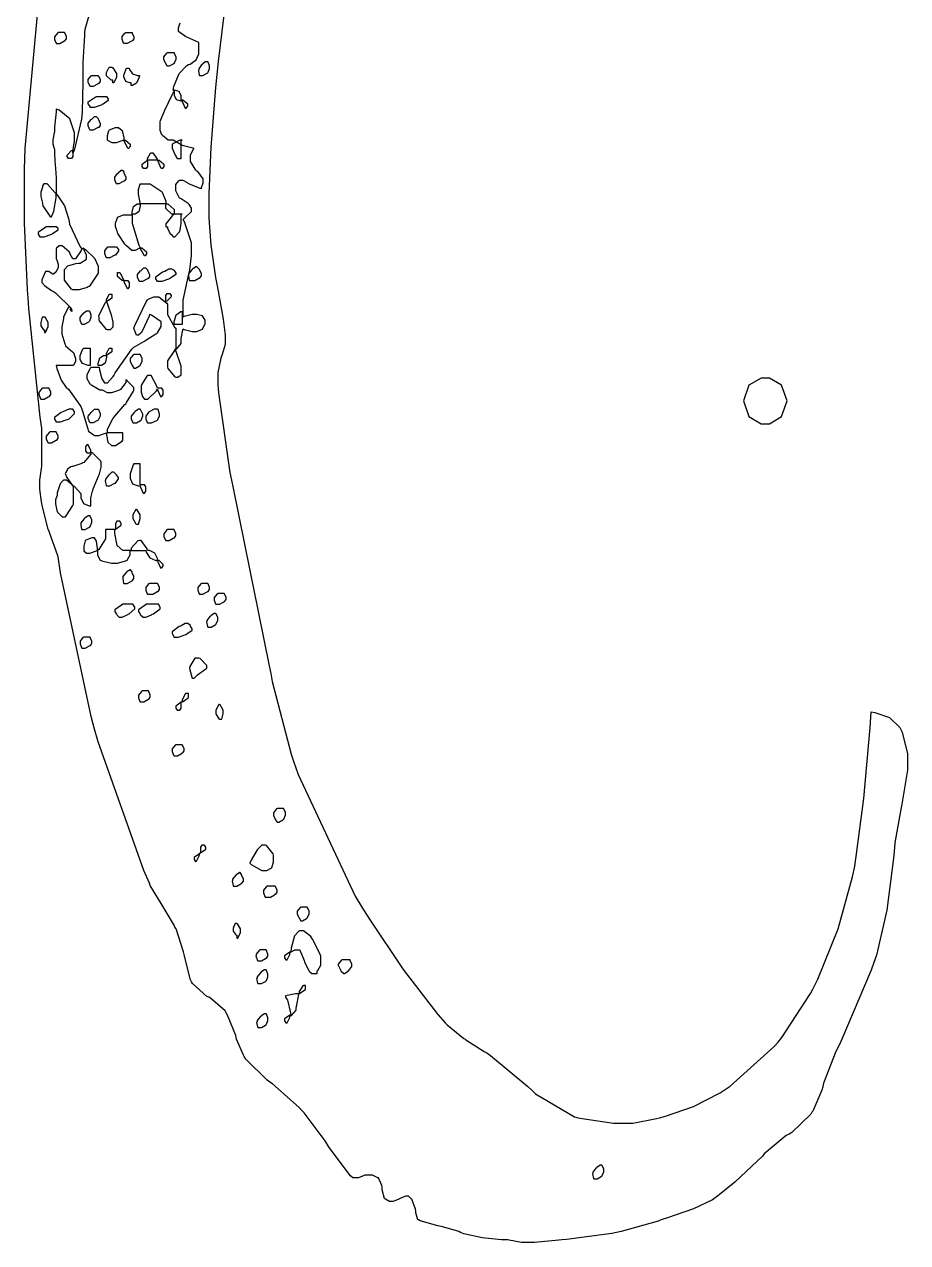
# Model space of a CAD drawing. Extents: x 85 to 277, y 22 to 328.
# Drawn here: x 88.37 to 122.52, y 42.83 to 89.96 of the extents above; entities that cross this region are included whole.
import ezdxf

# ---------------------------------------------------------------- set-up
doc = ezdxf.new("R2010")
doc.units = 0
doc.header["$MEASUREMENT"] = 0

msp = doc.modelspace()

# ---------------------------------------------------------------- linework, layer by layer
at = {"color": 7}
for points in [[(96.1528, 90.8403), (95.8674, 88.5211), (95.8151, 88.0181), (95.7612, 87.5164), (95.5753, 85.2096), (95.4966, 83.4002), (95.4966, 82.7966), (95.4966, 82.4562), (95.5753, 81.431), (95.7612, 80.1688), (95.8151, 79.9042), (95.8674, 79.6396), (96.0519, 78.5594), (96.1319, 77.9279), (96.1319, 77.7173), (96.1319, 77.5684), (96.0176, 77.1881), (95.9915, 77.1179), (95.9637, 77.0474), (95.8494, 76.4921), (95.8494, 76.3062), (95.8494, 76.0236), (95.8755, 75.7068), (96.3165, 72.62), (96.3785, 72.3194), (96.4392, 72.0108), (97.0926, 68.8358), (97.1543, 68.5091), (97.2164, 68.1923), (97.8337, 65.1411), (97.8958, 64.8409), (97.9565, 64.5418), (98.6896, 61.7181), (98.7778, 61.4535), (98.9542, 60.9424), (101.159, 56.2335), (101.424, 55.8091), (101.688, 55.378), (103.015, 53.3975), (104.36, 51.6474), (104.635, 51.3292), (104.723, 51.2505), (105.366, 50.7213), (105.41, 50.6938), (105.445, 50.6677), (106.15, 50.2267), (106.256, 50.1646), (106.397, 50.0683), (107.836, 48.8611), (107.986, 48.7193), (108.135, 48.5786), (109.634, 47.6966), (109.784, 47.661), (109.933, 47.6264), (111.144, 47.4486), (111.548, 47.4486), (111.891, 47.4486), (112.809, 47.6264), (112.925, 47.661), (113.153, 47.7146), (114.246, 48.0882), (115.27, 48.6212), (115.465, 48.7535), (115.657, 48.8858), (117.361, 50.4112), (117.511, 50.5876), (117.66, 50.764), (118.77, 52.4676), (118.85, 52.6341), (119.045, 53.0144), (119.834, 54.9631), (120.394, 56.9831), (120.474, 57.3966), (120.534, 57.7592), (120.831, 60.0082), (121.073, 62.7518), (121.109, 63.3596), (121.109, 63.3596), (121.249, 63.3416), (121.823, 63.1391), (122.22, 62.7599), (122.273, 62.654), (122.308, 62.5754), (122.52, 61.7347), (122.52, 61.4535), (122.52, 61.2429), (122.51, 61.1106), (122.3, 59.7877), (122.273, 59.6554), (122.246, 59.5231), (122.043, 58.3766), (122.025, 58.2785), (121.989, 57.8033), (121.713, 55.6906), (121.311, 53.9489), (121.215, 53.6582), (121.117, 53.3672), (119.944, 50.6056), (119.804, 50.341), (119.742, 50.2267), (119.265, 48.992), (119.239, 48.8597), (119.203, 48.7274), (118.85, 47.9076), (118.816, 47.8716), (118.78, 47.7933), (118.039, 47.0877), (117.934, 47.0256), (117.828, 46.965), (116.972, 46.258), (116.91, 46.1779), (116.707, 45.9754), (115.834, 45.1693), (115.172, 44.6278), (115.076, 44.5562), (114.97, 44.486), (114.246, 44.1332), (113.242, 43.7804), (112.995, 43.7085), (112.879, 43.6563), (111.442, 43.2513), (111.265, 43.2153), (111.089, 43.1807), (109.325, 42.9426), (109.149, 42.9327), (109.034, 42.9161), (108.088, 42.8265), (107.774, 42.8265), (107.597, 42.8265), (107.12, 42.9161), (107.068, 42.9327), (106.819, 42.9327), (106.07, 43.0086), (105.356, 43.1712), (105.234, 43.2153), (105.172, 43.2513), (104.492, 43.4538), (104.422, 43.4619), (104.351, 43.4717), (103.671, 43.6742), (103.61, 43.7085), (103.583, 43.7085), (103.504, 43.973), (103.504, 44.0612), (103.495, 44.1233), (103.346, 44.5036), (103.328, 44.5202), (103.318, 44.5382), (103.219, 44.6264), (103.188, 44.6264), (103.107, 44.6264), (102.897, 44.5382), (102.871, 44.5202), (102.843, 44.5036), (102.624, 44.414), (102.552, 44.414), (102.49, 44.414), (102.332, 44.5036), (102.306, 44.5202), (102.296, 44.5382), (102.199, 44.8691), (102.199, 44.9792), (102.19, 45.0413), (102.064, 45.3319), (102.023, 45.3319), (102.013, 45.3499), (101.836, 45.4381), (101.776, 45.4381), (101.53, 45.4381), (101.502, 45.4215), (101.283, 45.3319), (101.211, 45.3319), (101.071, 45.3319), (100.983, 45.412), (100.153, 46.5046), (100.083, 46.6369), (100.003, 46.7692), (99.1828, 47.8536), (99.0946, 47.9418), (98.9887, 48.0579), (97.966, 48.9659), (97.8599, 49.0361), (97.754, 49.1077), (96.9338, 49.9276), (96.8735, 50.0242), (96.8375, 50.0779), (96.5715, 50.6938), (96.5549, 50.764), (96.5454, 50.836), (96.2201, 51.6297), (96.1679, 51.7179), (96.1319, 51.7881), (95.5668, 52.2827), (95.4966, 52.3173), (95.425, 52.3529), (94.8711, 52.8465), (94.827, 52.9167), (94.7995, 52.9883), (94.5706, 53.8607), (94.5444, 53.975), (94.5265, 54.0812), (94.2358, 54.9631), (94.1917, 55.0333), (94.1557, 55.1134), (93.7426, 55.819), (93.6985, 55.8793), (93.6544, 55.9414), (93.2381, 56.6484), (93.2035, 56.727), (92.9831, 57.2216), (91.2192, 62.1951), (91.0869, 62.6883), (90.9546, 63.1832), (89.7724, 68.7395), (89.6758, 69.3568), (89.6482, 69.4365), (89.3576, 70.2649), (89.323, 70.3432), (89.2874, 70.4233), (89.0584, 71.3412), (89.0404, 71.4375), (89.0309, 71.4911), (88.9702, 71.9804), (88.9702, 72.1431), (88.9702, 72.3194), (89.0309, 72.7784), (89.0404, 72.8486), (89.0404, 74.3299), (88.9868, 74.7628), (88.5458, 78.97), (88.5112, 79.375), (88.4851, 79.6932), (88.3708, 82.2854), (88.3708, 83.1494), (88.3708, 84.3499), (88.3969, 85.1613), (89.1286, 93.0106)], [(90.8569, 90.2945), (90.708, 89.7558), (90.6999, 89.6415), (90.69, 89.5269), (90.6279, 88.5017), (90.6279, 88.1585), (90.6279, 87.7274), (90.6018, 86.5724), (90.5937, 86.4306), (90.5838, 86.2902), (90.2931, 85.0815), (90.2409, 84.9835), (90.249, 85.0374), (90.3111, 85.4481), (90.3111, 85.5846), (90.3111, 85.7649), (90.1291, 86.3039), (89.7199, 86.6429), (89.6056, 86.6771), (89.596, 86.5808), (89.5354, 85.9924), (89.5354, 85.7952), (89.5255, 85.761), (89.4652, 85.4964), (89.4652, 85.4082), (89.4652, 85.3376), (89.5255, 85.1531), (89.5354, 85.1256), (89.5354, 84.9492), (89.56, 84.4917), (89.5696, 84.4201), (89.578, 84.376), (89.5999, 84.0147), (89.6056, 83.5519), (89.6056, 83.396), (89.6056, 83.396), (89.5519, 83.4581), (89.2471, 83.7847), (89.1466, 83.7847), (89.1286, 83.7847), (89.0764, 83.7061), (89.0764, 83.6785), (89.0669, 83.662), (89.0062, 83.4637), (89.0062, 83.396), (89.0062, 83.2997), (89.0669, 83.0365), (89.0764, 83.009), (89.0845, 82.9388), (89.3491, 82.532), (89.3932, 82.514), (89.4221, 82.514), (89.5117, 82.7306), (89.596, 83.2474), (89.6056, 83.396), (89.6662, 83.3258), (89.9185, 82.9345), (90.0811, 82.4537), (90.0987, 82.3376), (90.1167, 82.2332), (90.5316, 81.3513), (90.5937, 81.2793), (90.5662, 81.2091), (90.3471, 80.8923), (90.2751, 80.8923), (90.2395, 80.8923), (90.1428, 81.0687), (90.1347, 81.1029), (90.0987, 81.1569), (89.8342, 81.3855), (89.746, 81.3855), (89.7103, 81.3855), (89.6137, 81.2973), (89.6056, 81.2793), (89.6056, 80.8923), (89.6137, 80.8757), (89.6758, 80.6771), (89.6758, 80.6097), (89.6758, 80.5575), (89.6137, 80.4153), (89.6056, 80.3973), (89.596, 80.3811), (89.4965, 80.2929), (89.4652, 80.2929), (89.4652, 80.2929), (89.3315, 80.3811), (89.323, 80.3973), (89.1826, 80.3973), (89.1826, 80.3973), (89.0489, 80.0724), (89.0404, 80.0104), (89.0404, 79.9715), (89.1508, 79.8558), (89.4196, 79.6657), (89.4994, 79.6216), (89.578, 79.5694), (90.1608, 78.9876), (90.2049, 78.916), (90.1347, 79.0222), (90.0726, 79.0222), (89.9047, 78.6956), (89.8881, 78.6335), (89.8783, 78.5813), (89.8179, 78.2507), (89.8179, 78.1403), (89.8179, 77.9914), (89.9308, 77.5945), (89.9583, 77.5409), (89.9664, 77.5243), (90.231, 77.2859), (90.2751, 77.2583), (90.2836, 77.2238), (90.3471, 77.0378), (90.3471, 76.9758), (90.3471, 76.9235), (90.2836, 76.7828), (90.2751, 76.7652), (89.6056, 76.7652), (89.6317, 76.6505), (89.7901, 76.1919), (89.9844, 75.9093), (90.0285, 75.8832), (90.0726, 75.8486), (90.5496, 75.1777), (90.5937, 75.0715), (90.6198, 74.9928), (90.8223, 74.3133), (90.8403, 74.2597), (90.8484, 74.2251), (91.0802, 74.0473), (91.1571, 74.0473), (91.2537, 74.0473), (91.5099, 74.137), (91.5458, 74.1535), (91.5458, 74.0625), (91.6023, 73.7884), (91.7444, 73.6604), (91.7924, 73.6604), (91.8891, 73.6604), (92.1537, 73.8367), (92.1812, 73.871), (92.1812, 74.1535), (91.5818, 74.1535), (91.5818, 74.3038), (91.7843, 74.7007), (91.8284, 74.7529), (91.8626, 74.8069), (92.2514, 75.2479), (92.2874, 75.2821), (92.3216, 75.3262), (92.5862, 75.7671), (92.6042, 75.8112), (92.6042, 75.9093), (92.3396, 76.1654), (92.2874, 76.2), (92.2874, 76.1037), (92.0831, 75.8292), (92.039, 75.8112), (92.0034, 75.795), (91.7388, 75.7068), (91.652, 75.7068), (91.5899, 75.7068), (91.4217, 75.795), (91.4054, 75.8112), (91.2894, 75.8112), (90.9726, 75.989), (90.9465, 76.0236), (90.9189, 76.0416), (90.8043, 76.2399), (90.8043, 76.3062), (90.8043, 76.4039), (90.9189, 76.6491), (90.9465, 76.6932), (91.2633, 76.6932), (91.2717, 76.5969), (91.3599, 76.2497), (91.4714, 76.0938), (91.5099, 76.0938), (91.5885, 76.0938), (91.8009, 76.3323), (91.8284, 76.3764), (91.8806, 76.4741), (92.5241, 77.392), (92.6042, 77.4707), (92.6303, 77.4883), (92.9831, 77.6912), (93.0271, 77.7173), (93.0712, 77.7448), (93.4501, 77.9819), (93.4861, 77.9999), (93.5207, 78.026), (93.6625, 78.2712), (93.6625, 78.3527), (93.6625, 78.4504), (93.2822, 78.7054), (93.2035, 78.7396), (93.194, 78.6694), (92.9308, 78.0881), (92.8867, 78.0341), (92.8769, 78.0175), (92.7777, 77.9279), (92.7446, 77.9279), (92.7089, 77.9279), (92.6123, 78.1664), (92.6042, 78.2105), (92.6387, 78.3086), (93.0797, 79.2261), (93.1333, 79.3048), (93.1594, 79.3228), (93.3771, 79.411), (93.4501, 79.411), (93.5648, 79.411), (93.8735, 79.1725), (93.9091, 79.1284), (93.9091, 78.916), (93.9091, 78.7396), (94.1737, 78.2465), (94.2276, 78.2105), (94.2276, 77.3987), (94.1737, 77.3465), (93.9091, 76.9373), (93.9091, 76.7994), (93.9091, 76.6932), (93.9176, 76.641), (94.1835, 76.3242), (94.2276, 76.3062), (94.2979, 76.3062), (94.2979, 76.3062), (94.4287, 76.3944), (94.4383, 76.4124), (94.4383, 76.5168), (94.4383, 76.7373), (94.2358, 77.3024), (94.1917, 77.3987), (94.2523, 77.3987), (94.4383, 77.6111), (94.4383, 77.6813), (94.4383, 77.8055), (94.4989, 78.1417), (94.5085, 78.1763), (94.543, 78.1583), (94.8612, 78.0701), (94.9674, 78.0701), (95.039, 78.0701), (95.2542, 78.172), (95.3562, 78.3869), (95.3562, 78.4571), (95.3562, 78.5139), (95.2542, 78.679), (95.039, 78.7396), (94.9674, 78.7396), (94.8517, 78.7396), (94.543, 78.6515), (94.5085, 78.6335), (94.5085, 78.916), (94.5085, 79.2868), (94.7127, 80.2488), (94.7568, 80.3973), (94.7649, 80.4594), (94.827, 81.0218), (94.827, 81.2091), (94.827, 81.5097), (94.561, 82.3214), (94.5085, 82.4096), (94.561, 82.4632), (94.827, 82.714), (94.827, 82.7966), (94.827, 82.8506), (94.7374, 82.9924), (94.7208, 83.009), (94.7028, 83.027), (94.4383, 83.2033), (94.404, 83.2196), (94.3681, 83.2376), (94.2276, 83.5159), (94.2276, 83.6083), (94.2276, 83.7145), (94.2276, 83.7681), (94.3405, 83.9089), (94.3681, 83.9251), (94.4383, 83.9251), (94.4989, 83.9251), (94.6672, 83.8383), (94.6849, 83.8207), (94.7194, 83.8027), (95.1604, 83.6263), (95.214, 83.6083), (95.2225, 83.6443), (95.286, 83.8302), (95.286, 83.8909), (95.286, 83.9886), (95.0817, 84.2617), (95.0376, 84.2779), (95.002, 84.3139), (94.791, 84.6586), (94.791, 84.7729), (94.791, 84.879), (94.7995, 84.9147), (94.9233, 85.1517), (94.9332, 85.1598), (94.4742, 85.266), (94.4383, 85.302), (94.1201, 85.4784), (94.0153, 85.4784), (93.9352, 85.4784), (93.7147, 85.6548), (93.6985, 85.689), (93.6805, 85.689), (93.6265, 85.8492), (93.6265, 85.9014), (93.6265, 86.184), (93.635, 86.2376), (93.799, 86.6387), (94.0855, 87.2338), (94.1557, 87.3827), (94.1557, 87.2765), (94.1557, 87.2229), (94.2344, 87.0574), (94.4136, 86.9957), (94.4742, 86.9957), (94.4824, 86.9431), (94.5815, 86.7131), (94.6146, 86.7131), (94.6312, 86.7131), (94.6849, 86.7929), (94.6849, 86.8193), (94.6849, 86.8729), (94.4989, 87.0299), (94.4383, 87.0299), (94.4383, 87.1361), (94.4383, 87.1926), (94.3585, 87.358), (94.1807, 87.4187), (94.1215, 87.4187), (94.1476, 87.551), (94.3543, 88.0579), (94.6492, 88.3722), (94.7208, 88.4068), (94.7815, 88.4245), (95.0076, 88.5871), (95.1096, 88.8227), (95.1096, 88.9), (95.1096, 89.2528), (94.6506, 89.4652), (94.5967, 89.4828), (94.3321, 89.6814), (94.3321, 89.746), (94.3321, 89.8179), (94.3942, 90.0204)]]:
    msp.add_lwpolyline(points, dxfattribs=at)
for points in [[(89.9223, 89.6415), (89.6758, 89.6415), (89.6482, 89.6235), (89.5354, 89.4789), (89.5354, 89.4292), (89.5354, 89.377), (89.596, 89.2348), (89.6056, 89.2168), (89.6758, 89.2168), (89.7364, 89.2168), (89.8962, 89.3064), (89.9223, 89.323), (89.9403, 89.323), (89.9943, 89.4031), (89.9943, 89.4292), (89.9943, 89.4828), (89.9308, 89.6331), (89.9223, 89.6415)], [(92.534, 89.6415), (92.5421, 89.6235), (92.6042, 89.4789), (92.6042, 89.4292), (92.6042, 89.4031), (92.5505, 89.323), (92.534, 89.323), (92.5064, 89.3064), (92.341, 89.2168), (92.2874, 89.2168), (92.2154, 89.2168), (92.2059, 89.2348), (92.1452, 89.3808), (92.1452, 89.4292), (92.1452, 89.4828), (92.2595, 89.6235), (92.2874, 89.6415), (92.534, 89.6415)], [(94.1557, 88.864), (94.1641, 88.8478), (94.2276, 88.7028), (94.2276, 88.6534), (94.2276, 88.6008), (94.1641, 88.459), (94.1557, 88.441), (94.1296, 88.4245), (93.9641, 88.3348), (93.9091, 88.3348), (93.8389, 88.441), (93.8294, 88.459), (93.7687, 88.6051), (93.7687, 88.6534), (93.7687, 88.707), (93.8816, 88.8478), (93.9091, 88.864), (94.1557, 88.864)], [(91.9346, 87.9821), (91.9346, 87.9119), (91.827, 87.7013), (91.7924, 87.7013), (91.7924, 87.8057), (91.7303, 87.8057), (91.5458, 87.9658), (91.5458, 88.0181), (91.5458, 88.0897), (91.6506, 88.3006), (91.6862, 88.3006), (91.7582, 88.3006), (91.7843, 88.2745), (91.9346, 88.0551), (91.9346, 87.9821)], [(92.2154, 87.9821), (92.2239, 88.036), (92.323, 88.2646), (92.3576, 88.2646), (92.4278, 88.2646), (92.4359, 88.2124), (92.5558, 88.0456), (92.7502, 87.9821), (92.8165, 87.9821), (92.8067, 87.9119), (92.7089, 87.6833), (92.5505, 87.5951), (92.498, 87.5951), (92.498, 87.7013), (92.4539, 87.6928), (92.2898, 87.7492), (92.2154, 87.9242), (92.2154, 87.9821)], [(95.1438, 87.9821), (95.214, 87.9821), (95.2761, 87.9821), (95.4345, 88.0717), (95.4624, 88.0883), (95.4705, 88.1063), (95.5326, 88.2523), (95.5326, 88.3006), (95.5326, 88.3543), (95.4705, 88.495), (95.4624, 88.5112), (95.3904, 88.5112), (95.3548, 88.5112), (95.2581, 88.4245), (95.25, 88.4068), (95.2225, 88.3888), (95.1096, 88.2442), (95.1096, 88.1944), (95.0997, 88.1683), (95.1343, 87.9919), (95.1438, 87.9821)], [(91.229, 87.9821), (91.2372, 87.9658), (91.2992, 87.8209), (91.2992, 87.7715), (91.2992, 87.7454), (91.2453, 87.6653), (91.229, 87.6653), (91.2012, 87.6487), (91.0361, 87.5591), (90.9807, 87.5591), (90.9105, 87.5591), (90.901, 87.5771), (90.8403, 87.7231), (90.8403, 87.7715), (90.8403, 87.8251), (90.9546, 87.9658), (90.9807, 87.9821), (91.229, 87.9821)], [(90.9105, 86.7833), (90.8403, 86.8895), (90.8403, 86.9611), (91.1035, 87.1456), (91.1571, 87.1721), (91.5458, 87.1721), (91.616, 87.0659), (91.616, 87.0133), (91.4135, 86.8715), (91.3694, 86.8535), (91.3335, 86.837), (91.0689, 86.7473), (90.9807, 86.7473), (90.9105, 86.7473), (90.9105, 86.7833)], [(91.229, 86.2902), (91.2372, 86.2722), (91.2992, 86.1275), (91.2992, 86.0778), (91.2992, 86.0517), (91.2453, 85.9716), (91.229, 85.9716), (91.2012, 85.955), (91.0361, 85.8654), (90.9807, 85.8654), (90.9105, 85.8654), (90.901, 85.8834), (90.8403, 86.0294), (90.8403, 86.0778), (90.8403, 86.1314), (90.9546, 86.2722), (90.9807, 86.2902), (90.9891, 86.3078), (91.0883, 86.3946), (91.1229, 86.3946), (91.149, 86.3946), (91.229, 86.3163), (91.229, 86.2902)], [(92.2154, 85.4784), (92.1798, 85.4618), (91.9152, 85.3722), (91.8284, 85.3722), (91.7663, 85.3722), (91.598, 85.4618), (91.5818, 85.4784), (91.5818, 85.5846), (91.5818, 85.6548), (91.6421, 85.8573), (91.652, 85.8654), (91.6601, 85.8834), (91.8916, 85.9716), (91.9688, 85.9716), (92.0157, 85.9716), (92.1576, 85.8573), (92.2154, 85.5733), (92.2154, 85.4784)], [(92.2154, 85.4784), (92.2775, 85.4784), (92.4638, 85.32), (92.4638, 85.266), (92.4638, 85.2399), (92.4098, 85.1598), (92.3918, 85.1598), (92.3742, 85.1697), (92.2334, 85.4343), (92.2154, 85.4784)], [(94.4742, 85.4784), (94.3762, 85.4784), (94.0855, 85.32), (94.0855, 85.266), (94.0855, 85.1697), (94.1998, 84.8967), (94.2276, 84.879), (94.2276, 84.8526), (94.2799, 84.7729), (94.2979, 84.7729), (94.4383, 84.7729), (94.4383, 85.4784), (94.4742, 85.4784)], [(90.2409, 85.0896), (90.2409, 84.879), (90.2409, 84.8526), (90.1869, 84.7729), (90.1707, 84.7729), (90.0987, 84.7729), (90.0811, 84.7729), (90.0285, 84.8526), (90.0285, 84.879), (90.019, 84.8967), (90.1968, 85.0731), (90.2409, 85.0896)], [(93.1333, 84.7027), (93.1333, 84.7729), (93.2476, 84.9753), (93.2737, 84.9835), (93.3358, 84.9835), (93.5041, 84.7467), (93.5221, 84.7027), (93.1333, 84.7027)], [(93.1333, 84.7027), (93.1333, 84.4903), (93.1333, 84.4642), (93.0797, 84.3841), (93.0631, 84.3841), (92.9929, 84.3841), (92.9749, 84.3841), (92.921, 84.4642), (92.921, 84.4903), (92.921, 84.5439), (93.0974, 84.6847), (93.1333, 84.7027)], [(93.5221, 84.7027), (93.5824, 84.7027), (93.7687, 84.5439), (93.7687, 84.4903), (93.7687, 84.4642), (93.7147, 84.3841), (93.6985, 84.3841), (93.6544, 84.3841), (93.5383, 84.6501), (93.5221, 84.7027)], [(91.9346, 83.7847), (91.9247, 83.8027), (91.8626, 83.9488), (91.8626, 83.9971), (91.8626, 84.0507), (91.9773, 84.1911), (92.0048, 84.2077), (92.0129, 84.2257), (92.112, 84.3139), (92.1452, 84.3139), (92.1618, 84.3139), (92.2154, 84.2352), (92.2154, 84.2077), (92.2239, 84.1911), (92.2874, 84.0465), (92.2874, 83.9971), (92.2874, 83.9706), (92.2334, 83.8909), (92.2154, 83.8909), (92.1893, 83.8743), (92.0239, 83.7847), (91.9688, 83.7847), (91.9346, 83.7847)], [(92.8508, 83.009), (92.8412, 83.0626), (92.7806, 83.3935), (92.7806, 83.5021), (92.7806, 83.5738), (92.8412, 83.7766), (92.8508, 83.7847), (93.2395, 83.7847), (93.2737, 83.7681), (93.6265, 83.5297), (93.6625, 83.5021), (93.6971, 83.4679), (93.8389, 83.1247), (93.8389, 83.009), (92.8508, 83.009)], [(92.534, 82.6202), (92.534, 82.6932), (92.5904, 82.9084), (92.7322, 83.009), (92.7806, 83.009), (92.8508, 83.009), (92.8508, 82.9345), (92.7929, 82.7098), (92.6511, 82.6202), (92.6042, 82.6202), (92.534, 82.6202)], [(93.8389, 83.009), (93.9176, 83.009), (94.1557, 82.798), (94.1557, 82.7264), (94.1557, 82.6202), (94.076, 82.6202), (93.8389, 82.8326), (93.8389, 82.9028), (93.8389, 83.009)], [(92.8508, 81.3153), (92.8232, 81.2987), (92.6578, 81.2091), (92.6042, 81.2091), (92.5241, 81.2091), (92.3135, 81.3869), (92.2874, 81.4215), (92.2514, 81.4571), (91.9854, 81.8624), (91.9688, 81.9146), (91.9593, 81.9506), (91.8986, 82.1365), (91.8986, 82.1972), (91.8986, 82.2688), (91.9593, 82.4537), (91.9688, 82.4798), (91.9773, 82.4978), (92.2087, 82.586), (92.2874, 82.586), (92.534, 82.586), (92.534, 82.2688), (92.7971, 81.413), (92.8508, 81.3153)], [(94.4742, 82.6202), (94.1557, 82.6202), (94.1021, 82.568), (93.8389, 82.2371), (93.8389, 82.127), (93.9091, 82.127), (93.9091, 82.0568), (94.0153, 81.8444), (94.0513, 81.8444), (94.1215, 81.7383), (94.1821, 81.7383), (94.3501, 81.9161), (94.3681, 81.9506), (94.3846, 81.9506), (94.4383, 82.2413), (94.4383, 82.3376), (94.4383, 82.6202), (94.4742, 82.6202)], [(89.6056, 82.127), (89.2168, 82.127), (89.1632, 82.0924), (88.9, 81.9065), (88.9, 81.8444), (88.9702, 81.7383), (89.0404, 81.7383), (89.1371, 81.7383), (89.3932, 81.8279), (89.4292, 81.8444), (89.4637, 81.8624), (89.6758, 82.0085), (89.6758, 82.0568), (89.6056, 82.127)], [(89.9223, 80.4333), (89.9223, 80.4788), (90.0546, 80.614), (90.3633, 80.7074), (90.4515, 80.7159), (90.5302, 80.7159), (90.7701, 80.8743), (90.7701, 80.9265), (90.7701, 81.0246), (90.6544, 81.2892), (90.6279, 81.3153), (90.7341, 81.2451), (91.0869, 80.9103), (91.229, 80.6055), (91.229, 80.5035), (91.229, 80.3973), (91.2192, 80.3271), (90.8925, 79.834), (90.8403, 79.798), (90.8043, 79.7814), (90.4861, 79.6918), (90.3813, 79.6918), (90.2409, 79.6918), (90.1869, 79.7098), (89.9223, 80.0682), (89.9223, 80.1867), (89.9223, 80.4333)], [(91.5458, 80.9265), (91.5363, 80.9445), (91.4756, 81.0906), (91.4756, 81.1389), (91.4756, 81.1925), (91.5885, 81.3333), (91.616, 81.3513), (91.9346, 81.3513), (92.0048, 81.2451), (92.0048, 81.1925), (91.8972, 81.0327), (91.8626, 81.0327), (91.8365, 81.0161), (91.6711, 80.9265), (91.616, 80.9265), (91.5458, 80.9265)], [(92.8508, 81.3153), (92.9114, 81.3153), (93.0974, 81.1569), (93.0974, 81.1029), (93.0974, 81.0768), (93.0437, 80.9985), (93.0271, 80.9985), (93.0092, 81.008), (92.8592, 81.2712), (92.8508, 81.3153)], [(92.2154, 80.0446), (92.1537, 80.0446), (91.9688, 80.2047), (91.9688, 80.2569), (91.9688, 80.3631), (92.039, 80.3631), (92.057, 80.3547), (92.2059, 80.0887), (92.2154, 80.0446)], [(93.1333, 80.4333), (93.1415, 80.4168), (93.2035, 80.2707), (93.2035, 80.221), (93.2035, 80.1949), (93.1499, 80.1165), (93.1333, 80.1165), (93.1058, 80.0985), (92.9404, 80.0104), (92.8867, 80.0104), (92.8165, 80.0104), (92.8067, 80.0283), (92.7446, 80.173), (92.7446, 80.221), (92.7446, 80.2749), (92.8592, 80.4168), (92.8867, 80.4333), (92.8949, 80.4513), (92.994, 80.5395), (93.0271, 80.5395), (93.0533, 80.5395), (93.1333, 80.4609), (93.1333, 80.4333)], [(94.1557, 80.4333), (94.2276, 80.3271), (94.2276, 80.2749), (94.0234, 80.1342), (93.9793, 80.1165), (93.9437, 80.0985), (93.6791, 80.0104), (93.5923, 80.0104), (93.5221, 80.0104), (93.4501, 80.1165), (93.4501, 80.1867), (93.7147, 80.3892), (93.7687, 80.3973), (93.7948, 80.4153), (93.9602, 80.5035), (94.0153, 80.5035), (94.0319, 80.5134), (94.1557, 80.4541), (94.1557, 80.4333)], [(94.7568, 80.0446), (94.8972, 80.0446), (94.9579, 80.0446), (95.1163, 80.1342), (95.1438, 80.1508), (95.1604, 80.1508), (95.214, 80.2308), (95.214, 80.2569), (95.214, 80.3106), (95.1523, 80.4513), (95.1438, 80.4693), (95.1343, 80.487), (95.0352, 80.5737), (95.0034, 80.5737), (95.0034, 80.5737), (94.8697, 80.487), (94.8612, 80.4693), (94.8351, 80.4513), (94.7208, 80.3067), (94.7208, 80.2569), (94.7113, 80.2308), (94.7469, 80.0544), (94.7568, 80.0446)], [(92.2154, 80.0446), (92.3576, 80.0446), (92.3742, 80.0446), (92.4278, 79.9663), (92.4278, 79.9402), (92.4278, 79.834), (92.4278, 79.8079), (92.3742, 79.7278), (92.3576, 79.7278), (92.3576, 79.7278), (92.2334, 79.9924), (92.2154, 80.0446)], [(91.5458, 79.2346), (91.5804, 79.1379), (91.7208, 78.715), (91.7924, 78.4433), (91.7924, 78.3527), (91.7924, 78.2465), (91.7829, 78.2299), (91.6838, 78.1403), (91.652, 78.1403), (91.5818, 78.1403), (91.5458, 78.1583), (91.2798, 78.4849), (91.2633, 78.529), (91.2633, 78.6335), (91.2537, 78.6874), (91.4922, 79.182), (91.5458, 79.2346)], [(91.5458, 79.2346), (91.5458, 79.3048), (91.6506, 79.5154), (91.6862, 79.5154), (91.7582, 79.5154), (91.7582, 79.411), (91.7582, 79.3669), (91.5804, 79.2522), (91.5458, 79.2346)], [(93.8389, 79.2346), (93.8389, 79.4452), (93.8389, 79.4727), (93.8911, 79.5514), (93.9091, 79.5514), (93.9793, 79.5514), (93.9973, 79.5514), (94.0513, 79.4727), (94.0513, 79.4452), (94.0594, 79.4286), (93.8735, 79.2522), (93.8389, 79.2346)], [(90.1347, 78.952), (90.1513, 78.952), (90.2049, 78.8734), (90.2049, 78.8458), (90.1347, 78.952)], [(90.5937, 78.3527), (90.5838, 78.3703), (90.5235, 78.5153), (90.5235, 78.5633), (90.5235, 78.6172), (90.6364, 78.759), (90.6639, 78.7756), (90.672, 78.7936), (90.7715, 78.8818), (90.8043, 78.8818), (90.8763, 78.8818), (90.8844, 78.8638), (90.9465, 78.7192), (90.9465, 78.6694), (90.9465, 78.6172), (90.8844, 78.4751), (90.8763, 78.4571), (90.8484, 78.4408), (90.6833, 78.3527), (90.6279, 78.3527), (90.5937, 78.3527)], [(94.1557, 78.3527), (94.1557, 78.4447), (94.2344, 78.7192), (94.4136, 78.8458), (94.4742, 78.8458), (94.4742, 78.3527), (94.1557, 78.3527)], [(89.2888, 78.3527), (89.2888, 78.4229), (89.1727, 78.6253), (89.1466, 78.6335), (89.0764, 78.6335), (89.0584, 78.6335), (89.0062, 78.4229), (89.0062, 78.3527), (89.0062, 78.3001), (89.111, 78.1403), (89.1466, 78.1403), (89.1466, 78.0341), (89.1812, 78.0341), (89.2888, 78.274), (89.2888, 78.3527)], [(90.9105, 76.7652), (90.8389, 76.7652), (90.624, 76.8396), (90.5235, 76.9952), (90.5235, 77.046), (90.5235, 77.144), (90.6364, 77.4001), (90.6639, 77.4347), (90.9105, 77.4347), (90.9105, 76.7652)], [(91.5458, 77.1521), (91.5458, 77.2238), (91.6506, 77.4347), (91.6862, 77.4347), (91.7582, 77.4347), (91.7582, 77.3285), (91.7582, 77.2844), (91.5804, 77.1701), (91.5458, 77.1521)], [(91.5458, 77.1521), (91.5458, 77.0777), (91.488, 76.8533), (91.3462, 76.7652), (91.2992, 76.7652), (91.229, 76.7652), (91.229, 76.8368), (91.2855, 77.0516), (91.4273, 77.1521), (91.4756, 77.1521), (91.5458, 77.1521)], [(92.534, 76.7652), (92.6042, 76.659), (92.6648, 76.659), (92.8232, 76.7472), (92.8508, 76.7652), (92.8592, 76.7828), (92.921, 76.9278), (92.921, 76.9758), (92.921, 77.0297), (92.8592, 77.1715), (92.8508, 77.1881), (92.6042, 77.1881), (92.5766, 77.1715), (92.4638, 77.0255), (92.4638, 76.9758), (92.4638, 76.9235), (92.5241, 76.7828), (92.534, 76.7652)], [(93.5221, 75.8472), (93.5302, 75.795), (93.6293, 75.5646), (93.6625, 75.5646), (93.6791, 75.5646), (93.7327, 75.6447), (93.7327, 75.6708), (93.7327, 75.777), (93.7327, 75.8045), (93.6791, 75.8832), (93.6625, 75.8832), (93.5221, 75.8832), (93.4942, 75.9629), (93.2752, 76.3764), (93.2035, 76.3764), (93.1333, 76.3764), (93.1058, 76.3418), (92.9033, 76.0155), (92.8867, 75.9876), (92.8867, 75.777), (92.8867, 75.7245), (92.939, 75.5646), (92.9569, 75.5646), (92.9569, 75.5385), (93.0092, 75.4585), (93.0271, 75.4585), (93.1499, 75.4585), (93.478, 75.7865), (93.5221, 75.8472)], [(89.0062, 75.4585), (89.0764, 75.4585), (89.1371, 75.4585), (89.2955, 75.5481), (89.323, 75.5646), (89.3396, 75.5646), (89.3932, 75.6447), (89.3932, 75.6708), (89.3932, 75.7245), (89.3315, 75.8652), (89.323, 75.8832), (89.0764, 75.8832), (89.0489, 75.8652), (88.936, 75.7206), (88.936, 75.6708), (88.9261, 75.6543), (88.9882, 75.4765), (89.0062, 75.4585)], [(117.016, 74.5063), (117.174, 74.5063), (117.65, 74.7818), (117.862, 75.3883), (117.65, 75.9947), (117.174, 76.2702), (117.016, 76.2702), (116.856, 76.2702), (116.381, 75.9947), (116.169, 75.3883), (116.381, 74.7818), (116.856, 74.5063), (117.016, 74.5063)], [(89.6056, 74.5765), (89.6758, 74.5765), (89.7724, 74.5765), (90.0285, 74.6661), (90.0645, 74.6827), (90.0987, 74.7007), (90.3111, 74.8993), (90.3111, 74.9653), (90.2409, 75.0715), (90.1707, 75.0715), (90.0906, 75.0715), (89.8783, 74.9833), (89.8521, 74.9653), (89.7985, 74.9487), (89.5354, 74.7504), (89.5354, 74.6827), (89.6056, 74.5765)], [(91.229, 75.0715), (91.2372, 75.0549), (91.2992, 74.9088), (91.2992, 74.8591), (91.2992, 74.8069), (91.2372, 74.6661), (91.229, 74.6485), (91.2012, 74.6305), (91.0361, 74.5423), (90.9807, 74.5423), (90.9105, 74.5423), (90.901, 74.5603), (90.8403, 74.7049), (90.8403, 74.7529), (90.8403, 74.8069), (90.9546, 74.9487), (90.9807, 74.9653), (90.9891, 74.9833), (91.0883, 75.0715), (91.1229, 75.0715), (91.229, 75.0715)], [(92.8508, 75.0715), (92.7806, 75.0715), (92.7806, 75.0715), (92.6483, 74.9833), (92.6401, 74.9653), (92.6123, 74.9487), (92.498, 74.8026), (92.498, 74.7529), (92.498, 74.7007), (92.5587, 74.5603), (92.5682, 74.5423), (92.6401, 74.5423), (92.7005, 74.5423), (92.8592, 74.6305), (92.8867, 74.6485), (92.8949, 74.6661), (92.9569, 74.8111), (92.9569, 74.8591), (92.9474, 74.8771), (92.8592, 75.0549), (92.8508, 75.0715)], [(93.5221, 75.0715), (93.4501, 75.0715), (93.3884, 75.0715), (93.2201, 74.9833), (93.2035, 74.9653), (93.176, 74.9487), (93.0631, 74.8026), (93.0631, 74.7529), (93.0631, 74.7007), (93.1238, 74.5603), (93.1333, 74.5423), (93.2035, 74.5423), (93.2822, 74.5423), (93.4942, 74.6305), (93.5221, 74.6485), (93.5302, 74.6661), (93.5923, 74.8111), (93.5923, 74.8591), (93.6004, 74.8771), (93.5383, 75.0549), (93.5221, 75.0715)], [(89.2888, 73.7665), (89.359, 73.7665), (89.4196, 73.7665), (89.578, 73.8547), (89.6056, 73.871), (89.6221, 73.871), (89.6758, 73.951), (89.6758, 73.9771), (89.6758, 74.0311), (89.6137, 74.1729), (89.6056, 74.1895), (89.359, 74.1895), (89.3315, 74.1729), (89.2168, 74.0269), (89.2168, 73.9771), (89.2168, 73.9249), (89.2789, 73.7842), (89.2888, 73.7665)], [(90.2409, 72.1071), (90.2931, 72.0908), (90.5577, 71.8136), (90.5577, 71.7201), (90.5577, 71.6456), (90.6582, 71.4209), (90.8734, 71.3313), (90.9465, 71.3313), (90.9465, 71.5437), (90.9465, 71.6414), (91.0071, 71.9046), (91.0167, 71.9307), (91.0248, 71.9847), (91.2357, 72.4793), (91.2633, 72.5318), (91.2717, 72.5674), (91.3335, 72.832), (91.3335, 72.9188), (91.3335, 73.025), (91.3239, 73.061), (90.9987, 73.3792), (90.9465, 73.4138), (90.9366, 73.4674), (90.8375, 73.6946), (90.8043, 73.6946), (90.7867, 73.6946), (90.7341, 73.6163), (90.7341, 73.5902), (90.7341, 73.484), (90.7341, 73.4579), (90.7867, 73.3778), (90.8043, 73.3778), (90.9465, 73.3778), (90.9366, 73.3256), (90.672, 73.007), (90.6279, 72.989), (90.5923, 72.9728), (90.2395, 72.8581), (90.2049, 72.8486), (90.1693, 72.8405), (90.0285, 72.741), (90.0285, 72.7082), (89.9583, 72.602), (89.9488, 72.5854), (90.0067, 72.4214), (90.1869, 72.1692), (90.2409, 72.1071), (90.2134, 72.1431), (89.9943, 72.3194), (89.9223, 72.3194), (89.8867, 72.3194), (89.7901, 72.2313), (89.7819, 72.2133), (89.7544, 72.179), (89.6415, 71.8358), (89.6415, 71.7201), (89.6317, 71.7035), (89.5696, 71.5574), (89.5696, 71.5077), (89.5696, 71.4114), (89.6317, 71.1563), (89.6415, 71.1207), (89.6497, 71.0861), (89.8275, 70.9083), (89.8881, 70.9083), (89.9583, 70.9083), (89.9844, 70.9443), (90.249, 71.3493), (90.2751, 71.4015), (90.2751, 72.1071), (90.2409, 72.1071)], [(91.5458, 72.1071), (91.616, 72.1071), (91.6767, 72.1071), (91.8365, 72.1967), (91.8626, 72.2133), (91.8972, 72.2133), (92.0048, 72.3731), (92.0048, 72.4256), (91.9346, 72.5318), (91.9247, 72.5495), (91.8256, 72.6362), (91.7924, 72.6362), (91.7568, 72.6362), (91.6601, 72.5495), (91.652, 72.5318), (91.6245, 72.5138), (91.5099, 72.3692), (91.5099, 72.3194), (91.4922, 72.2933), (91.5278, 72.1169), (91.5458, 72.1071)], [(92.8508, 72.1071), (92.8592, 72.0549), (92.9584, 71.8263), (92.9929, 71.8263), (93.0092, 71.8263), (93.0631, 71.9046), (93.0631, 71.9307), (93.0631, 72.0369), (93.0631, 72.0644), (93.0092, 72.1431), (92.9929, 72.1431), (92.8508, 72.1431), (92.8508, 72.9548), (92.6042, 72.9548), (92.5766, 72.9202), (92.4638, 72.5759), (92.4638, 72.4598), (92.4638, 72.3896), (92.5505, 72.179), (92.7749, 72.1071), (92.8508, 72.1071)], [(92.8508, 70.9083), (92.8508, 70.9799), (92.7365, 71.1824), (92.7104, 71.1909), (92.6744, 71.1909), (92.5682, 70.9799), (92.5682, 70.9083), (92.5682, 70.8381), (92.6828, 70.6356), (92.7104, 70.6258), (92.7806, 70.6258), (92.7806, 70.6258), (92.8508, 70.8381), (92.8508, 70.9083)], [(90.5937, 70.4152), (90.6639, 70.4152), (90.7246, 70.4152), (90.883, 70.5033), (90.9105, 70.5196), (90.9189, 70.5376), (90.9807, 70.6836), (90.9807, 70.7319), (90.9807, 70.7856), (90.9189, 70.9263), (90.9105, 70.9443), (90.8403, 70.9443), (90.8403, 70.9443), (90.708, 70.8561), (90.6999, 70.8381), (90.672, 70.8215), (90.5577, 70.6755), (90.5577, 70.6258), (90.5482, 70.5997), (90.5838, 70.4328), (90.5937, 70.4152)], [(93.5221, 69.2146), (93.5302, 69.1624), (93.6293, 68.9321), (93.6625, 68.9321), (93.6791, 68.9321), (93.7327, 69.0122), (93.7327, 69.0383), (93.7398, 69.0619), (93.5757, 69.2146), (93.5221, 69.2146), (93.5221, 69.2877), (93.4201, 69.5029), (93.2049, 69.6034), (93.1333, 69.6034), (93.1238, 69.6655), (92.892, 69.9904), (92.8165, 69.9904), (92.7626, 69.9742), (92.498, 69.6969), (92.498, 69.6034), (92.2514, 69.6034), (92.1784, 69.6034), (91.9635, 69.7978), (91.8626, 70.2606), (91.8626, 70.4152), (91.8972, 70.4328), (92.111, 70.5778), (92.111, 70.6258), (92.111, 70.6533), (92.057, 70.7319), (92.039, 70.7319), (91.9688, 70.7319), (91.9508, 70.7319), (91.8986, 70.6533), (91.8986, 70.6258), (91.8986, 70.4152), (91.5099, 70.4152), (91.5099, 70.2028), (91.5099, 70.0539), (91.2453, 69.639), (91.1931, 69.6034), (91.1931, 69.6958), (91.1613, 69.9699), (91.0788, 70.0966), (91.0526, 70.0966), (90.9726, 70.0966), (90.7507, 70.0084), (90.7341, 69.9904), (90.7246, 69.9742), (90.6639, 69.7756), (90.6639, 69.7096), (90.6639, 69.6034), (90.672, 69.5868), (90.7715, 69.4972), (90.8043, 69.4972), (90.901, 69.4972), (91.1571, 69.5868), (91.1931, 69.6034), (91.1931, 69.4972), (91.1931, 69.427), (91.3074, 69.2245), (91.3335, 69.2146), (91.368, 69.1981), (91.7388, 69.1085), (91.8626, 69.1085), (91.9773, 69.1085), (92.286, 69.1981), (92.3216, 69.2146), (92.3477, 69.2326), (92.4638, 69.4313), (92.4638, 69.4972), (92.4638, 69.6034), (93.0631, 69.6034), (93.0797, 69.5427), (93.2258, 69.3166), (93.4477, 69.2146), (93.5221, 69.2146)], [(93.8389, 69.9904), (93.9091, 69.9904), (93.9698, 69.9904), (94.1296, 70.08), (94.1557, 70.0966), (94.1737, 70.0966), (94.2276, 70.1767), (94.2276, 70.2028), (94.2276, 70.2564), (94.1641, 70.3972), (94.1557, 70.4152), (93.9091, 70.4152), (93.8816, 70.3972), (93.7687, 70.2525), (93.7687, 70.2028), (93.7687, 70.1506), (93.8294, 70.0084), (93.8389, 69.9904)], [(92.2154, 68.3327), (92.2874, 68.3327), (92.3477, 68.3327), (92.5064, 68.4223), (92.534, 68.4389), (92.5505, 68.4389), (92.6042, 68.519), (92.6042, 68.5451), (92.6042, 68.5987), (92.5421, 68.7395), (92.534, 68.7557), (92.534, 68.7836), (92.48, 68.8619), (92.4638, 68.8619), (92.4638, 68.8619), (92.3301, 68.7737), (92.3216, 68.7557), (92.2941, 68.7395), (92.1812, 68.5945), (92.1812, 68.5451), (92.1713, 68.519), (92.2059, 68.3426), (92.2154, 68.3327)], [(93.1333, 67.9097), (93.2737, 67.9097), (93.3358, 67.9097), (93.4942, 67.9993), (93.5221, 68.0159), (93.5383, 68.0159), (93.5923, 68.0956), (93.5923, 68.1221), (93.5923, 68.1757), (93.5302, 68.3161), (93.5221, 68.3327), (93.2035, 68.3327), (93.176, 68.3161), (93.0631, 68.1715), (93.0631, 68.1221), (93.0631, 68.0695), (93.1238, 67.9277), (93.1333, 67.9097)], [(95.1438, 67.9097), (95.214, 67.9097), (95.2761, 67.9097), (95.4345, 67.9993), (95.4624, 68.0159), (95.4786, 68.0159), (95.5326, 68.0956), (95.5326, 68.1221), (95.5326, 68.1757), (95.4705, 68.3161), (95.4624, 68.3327), (95.214, 68.3327), (95.1879, 68.3161), (95.0736, 68.1715), (95.0736, 68.1221), (95.0736, 68.0695), (95.1343, 67.9277), (95.1438, 67.9097)], [(95.7792, 67.521), (95.8494, 67.521), (95.91, 67.521), (96.0699, 67.6106), (96.096, 67.6271), (96.114, 67.6271), (96.1679, 67.7072), (96.1679, 67.7333), (96.1679, 67.787), (96.1044, 67.9277), (96.096, 67.9457), (95.8494, 67.9457), (95.8219, 67.9277), (95.709, 67.7831), (95.709, 67.7333), (95.709, 67.6811), (95.7612, 67.539), (95.7792, 67.521)], [(91.9346, 67.134), (91.9427, 67.1174), (92.0418, 67.0278), (92.075, 67.0278), (92.1537, 67.0278), (92.3477, 67.1174), (92.3918, 67.134), (92.4264, 67.152), (92.6401, 67.3502), (92.6401, 67.4165), (92.5682, 67.521), (92.1812, 67.521), (92.1272, 67.4867), (91.8626, 67.3019), (91.8626, 67.2402), (91.9346, 67.134)], [(92.8508, 67.134), (92.8592, 67.1174), (92.9584, 67.0278), (92.9929, 67.0278), (93.0712, 67.0278), (93.2822, 67.1174), (93.3097, 67.134), (93.3619, 67.152), (93.6265, 67.3502), (93.6265, 67.4165), (93.5563, 67.521), (93.0974, 67.521), (93.0437, 67.4867), (92.7806, 67.3019), (92.7806, 67.2402), (92.8508, 67.134)], [(95.4624, 66.639), (95.5326, 66.639), (95.5933, 66.639), (95.7516, 66.7286), (95.7792, 66.7452), (95.7873, 66.7632), (95.8494, 66.9092), (95.8494, 66.9576), (95.8494, 67.0112), (95.7873, 67.152), (95.7792, 67.1682), (95.709, 67.1682), (95.709, 67.1682), (95.5753, 67.0814), (95.5668, 67.0638), (95.5407, 67.0458), (95.4264, 66.9011), (95.4264, 66.8514), (95.4169, 66.8348), (95.4525, 66.657), (95.4624, 66.639)], [(94.1557, 66.252), (94.2276, 66.252), (94.324, 66.252), (94.579, 66.3402), (94.6146, 66.3582), (94.6492, 66.3758), (94.8612, 66.5208), (94.8612, 66.5688), (94.791, 66.675), (94.791, 66.7025), (94.6849, 66.7812), (94.6506, 66.7812), (94.5885, 66.7812), (94.4301, 66.693), (94.404, 66.675), (94.3501, 66.6584), (94.0855, 66.4602), (94.0855, 66.3924), (94.1557, 66.252)], [(90.5937, 65.829), (90.6639, 65.829), (90.7246, 65.829), (90.883, 65.9172), (90.9105, 65.9335), (90.9271, 65.9335), (90.9807, 66.0135), (90.9807, 66.0396), (90.9807, 66.0936), (90.9189, 66.2354), (90.9105, 66.252), (90.6639, 66.252), (90.6364, 66.2354), (90.5235, 66.0894), (90.5235, 66.0396), (90.5235, 65.9874), (90.5838, 65.8467), (90.5937, 65.829)], [(94.7568, 65.0515), (94.7649, 64.9813), (94.8641, 64.6645), (94.8972, 64.6645), (94.9318, 64.6645), (95.0281, 64.7527), (95.0376, 64.7707), (95.0641, 64.7883), (95.3904, 65.0254), (95.4264, 65.0515), (95.4264, 65.1496), (95.1618, 65.4237), (95.1096, 65.4403), (95.0376, 65.4403), (94.9674, 65.4403), (94.773, 65.1136), (94.7568, 65.0515)], [(92.8508, 63.7466), (92.921, 63.7466), (92.9831, 63.7466), (93.1415, 63.8362), (93.1693, 63.8528), (93.1855, 63.8528), (93.2395, 63.9329), (93.2395, 63.959), (93.2395, 64.0126), (93.1774, 64.1533), (93.1693, 64.1696), (92.921, 64.1696), (92.8949, 64.1533), (92.7806, 64.0084), (92.7806, 63.959), (92.7806, 63.9064), (92.8328, 63.7646), (92.8508, 63.7466)], [(94.4742, 63.7466), (94.5085, 63.7646), (94.7208, 63.9106), (94.7208, 63.959), (94.7208, 64.0652), (94.6506, 64.0652), (94.6065, 64.0652), (94.4742, 63.8267), (94.4742, 63.7466), (94.4383, 63.73), (94.2276, 63.5854), (94.2276, 63.536), (94.2276, 63.5095), (94.2799, 63.4298), (94.2979, 63.4298), (94.3681, 63.4298), (94.3846, 63.4298), (94.4383, 63.5095), (94.4383, 63.536), (94.4383, 63.7466), (94.4742, 63.7466)], [(95.7792, 63.3596), (95.7792, 63.289), (95.8935, 63.0865), (95.9196, 63.077), (95.9915, 63.077), (96.0078, 63.077), (96.0617, 63.289), (96.0617, 63.3596), (96.0617, 63.4298), (95.946, 63.6323), (95.9196, 63.6404), (95.8839, 63.6404), (95.7792, 63.4298), (95.7792, 63.3596)], [(94.1557, 61.6659), (94.2276, 61.6659), (94.288, 61.6659), (94.4467, 61.7541), (94.4742, 61.7721), (94.4908, 61.7721), (94.5444, 61.8504), (94.5444, 61.8765), (94.5444, 61.9305), (94.4824, 62.0723), (94.4742, 62.0889), (94.2276, 62.0889), (94.1998, 62.0723), (94.0855, 61.9263), (94.0855, 61.8765), (94.0855, 61.8243), (94.138, 61.6839), (94.1557, 61.6659)], [(98.0722, 59.1965), (98.1424, 59.0903), (98.2031, 59.0903), (98.3629, 59.1799), (98.389, 59.1965), (98.3975, 59.2145), (98.461, 59.3591), (98.461, 59.4071), (98.461, 59.461), (98.3975, 59.6029), (98.389, 59.6194), (98.1424, 59.6194), (98.1149, 59.6029), (98.002, 59.4568), (98.002, 59.4071), (98.002, 59.3549), (98.0627, 59.2145), (98.0722, 59.1965)], [(95.1438, 57.8915), (95.1784, 57.9092), (95.3904, 58.0542), (95.3904, 58.1021), (95.3904, 58.1297), (95.3368, 58.2083), (95.3202, 58.2083), (95.25, 58.2083), (95.232, 58.2083), (95.1798, 58.1297), (95.1798, 58.1021), (95.1798, 57.8915), (95.1438, 57.8735), (94.9332, 57.7289), (94.9332, 57.6792), (94.9332, 57.6531), (94.9854, 57.573), (95.0034, 57.573), (95.0295, 57.5829), (95.1438, 57.8143), (95.1438, 57.8915)], [(97.0841, 57.5028), (97.1448, 57.4506), (97.5487, 57.2202), (97.6835, 57.2202), (97.7456, 57.2202), (97.9138, 57.3098), (97.9318, 57.3264), (97.9399, 57.3444), (98.002, 57.5426), (98.002, 57.609), (98.002, 57.8196), (97.9921, 57.8735), (97.7276, 58.1918), (97.6835, 58.2083), (97.6133, 58.2083), (97.5526, 58.2083), (97.3748, 58.0277), (97.1367, 57.6185), (97.0841, 57.5028)], [(96.4487, 56.6208), (96.5207, 56.6208), (96.581, 56.6208), (96.7398, 56.7104), (96.7673, 56.727), (96.7839, 56.727), (96.8375, 56.8067), (96.8375, 56.8332), (96.8375, 56.8868), (96.7754, 57.0272), (96.7673, 57.0438), (96.7673, 57.0713), (96.7133, 57.15), (96.6971, 57.15), (96.6971, 57.15), (96.5634, 57.0618), (96.5549, 57.0438), (96.5274, 57.0272), (96.4145, 56.8826), (96.4145, 56.8332), (96.4046, 56.8067), (96.4392, 56.6388), (96.4487, 56.6208)], [(97.6835, 56.1979), (97.8256, 56.1979), (97.8863, 56.1979), (98.0447, 56.286), (98.0722, 56.304), (98.0888, 56.304), (98.1424, 56.3824), (98.1424, 56.4085), (98.1424, 56.4624), (98.0803, 56.6043), (98.0722, 56.6208), (97.7554, 56.6208), (97.7276, 56.6043), (97.6133, 56.4582), (97.6133, 56.4085), (97.6133, 56.3563), (97.6739, 56.2158), (97.6835, 56.1979)], [(99.3069, 55.8091), (99.0604, 55.8091), (99.0328, 55.7925), (98.9182, 55.6479), (98.9182, 55.5985), (98.9182, 55.5459), (98.9803, 55.4041), (98.9901, 55.3861), (99.0604, 55.2799), (99.121, 55.2799), (99.2794, 55.3695), (99.3069, 55.3861), (99.3151, 55.4041), (99.3771, 55.5502), (99.3771, 55.5985), (99.3771, 55.6521), (99.3235, 55.7925), (99.3069, 55.8091)], [(96.4487, 54.9271), (96.4487, 54.8749), (96.5549, 54.7165), (96.5909, 54.7165), (96.5909, 54.6104), (96.6251, 54.6104), (96.7313, 54.8224), (96.7313, 54.8929), (96.7313, 54.9631), (96.617, 55.1656), (96.5909, 55.1737), (96.5207, 55.1737), (96.5207, 55.1737), (96.4487, 54.9892), (96.4487, 54.9271)], [(99.6957, 53.3396), (99.7218, 53.3576), (99.8361, 53.5563), (99.8361, 53.6222), (99.8361, 53.9048), (99.8086, 53.9764), (99.5179, 54.5578), (99.4833, 54.6104), (99.4474, 54.664), (99.1567, 54.8929), (99.0604, 54.8929), (98.9983, 54.8929), (98.8123, 54.6985), (98.6882, 54.223), (98.6716, 54.0812), (98.636, 54.0646), (98.425, 53.9186), (98.425, 53.8688), (98.425, 53.8427), (98.4772, 53.7626), (98.4952, 53.7626), (98.5298, 53.7626), (98.6374, 53.975), (98.6374, 54.0452), (98.6635, 54.0632), (98.8289, 54.1514), (98.884, 54.1514), (99.0244, 54.1514), (99.0328, 54.1168), (99.1828, 53.7365), (99.2008, 53.6924), (99.2173, 53.6483), (99.3676, 53.3576), (99.3771, 53.3396), (99.3856, 53.3231), (99.4847, 53.2335), (99.5193, 53.2335), (99.6957, 53.2335), (99.6957, 53.3396)], [(97.4026, 53.7284), (97.4729, 53.7284), (97.5335, 53.7284), (97.6919, 53.8166), (97.7194, 53.8346), (97.736, 53.8346), (97.7896, 53.9129), (97.7896, 53.939), (97.7896, 53.993), (97.7276, 54.1348), (97.7194, 54.1514), (97.4729, 54.1514), (97.4453, 54.1348), (97.3307, 53.9888), (97.3307, 53.939), (97.3212, 53.9228), (97.3847, 53.7464), (97.4026, 53.7284)], [(100.612, 53.3396), (100.62, 53.3231), (100.719, 53.2335), (100.754, 53.2335), (100.754, 53.2335), (100.885, 53.3231), (100.894, 53.3396), (100.921, 53.3576), (101.035, 53.5037), (101.035, 53.552), (101.035, 53.6056), (100.973, 53.7464), (100.965, 53.7626), (100.648, 53.7626), (100.62, 53.7464), (100.506, 53.6014), (100.506, 53.552), (100.514, 53.5354), (100.602, 53.3576), (100.612, 53.3396)], [(97.4026, 52.8465), (97.4729, 52.8465), (97.5335, 52.8465), (97.6919, 52.9347), (97.7194, 52.9527), (97.7276, 52.9703), (97.7896, 53.1153), (97.7896, 53.1633), (97.7896, 53.2172), (97.7276, 53.359), (97.7194, 53.3756), (97.6492, 53.3756), (97.6492, 53.3756), (97.5155, 53.2874), (97.5071, 53.2694), (97.481, 53.2529), (97.3667, 53.1068), (97.3667, 53.0571), (97.3487, 53.0408), (97.3847, 52.8645), (97.4026, 52.8465)], [(98.9901, 52.4577), (99.0244, 52.4757), (99.2367, 52.6217), (99.2367, 52.6701), (99.2367, 52.7763), (99.1665, 52.7763), (99.1387, 52.7678), (98.9901, 52.5364), (98.9901, 52.4577), (98.8579, 52.4577), (98.461, 52.3794), (98.461, 52.3515), (98.461, 52.3254), (98.5132, 52.2471), (98.5312, 52.2471), (98.5393, 52.2125), (98.6621, 51.7179), (98.6716, 51.646), (98.636, 51.6297), (98.425, 51.4847), (98.425, 51.4354), (98.425, 51.4092), (98.4772, 51.3292), (98.4952, 51.3292), (98.5298, 51.3292), (98.6374, 51.5415), (98.6374, 51.6117), (98.6977, 51.6117), (98.884, 51.8238), (98.884, 51.8943), (98.8921, 51.9561), (98.9803, 52.4235), (98.9901, 52.4577)], [(97.4026, 51.1528), (97.4729, 51.1528), (97.5335, 51.1528), (97.6919, 51.2424), (97.7194, 51.259), (97.7276, 51.277), (97.7896, 51.4216), (97.7896, 51.4696), (97.7896, 51.5235), (97.7276, 51.6654), (97.7194, 51.6819), (97.6492, 51.6819), (97.6492, 51.6819), (97.5155, 51.5938), (97.5071, 51.5758), (97.481, 51.5592), (97.3667, 51.4145), (97.3667, 51.3652), (97.3487, 51.3472), (97.3847, 51.1708), (97.4026, 51.1528)], [(110.383, 45.296), (110.455, 45.296), (110.516, 45.296), (110.675, 45.3856), (110.702, 45.4021), (110.71, 45.4201), (110.772, 45.5662), (110.772, 45.6145), (110.772, 45.6681), (110.71, 45.8089), (110.702, 45.8251), (110.632, 45.8251), (110.632, 45.8251), (110.498, 45.7383), (110.49, 45.7207), (110.462, 45.7027), (110.349, 45.5581), (110.349, 45.5083), (110.339, 45.4918), (110.374, 45.314), (110.383, 45.296)]]:
    msp.add_lwpolyline(points, close=True, dxfattribs=at)

doc.saveas('drawing.dxf')
